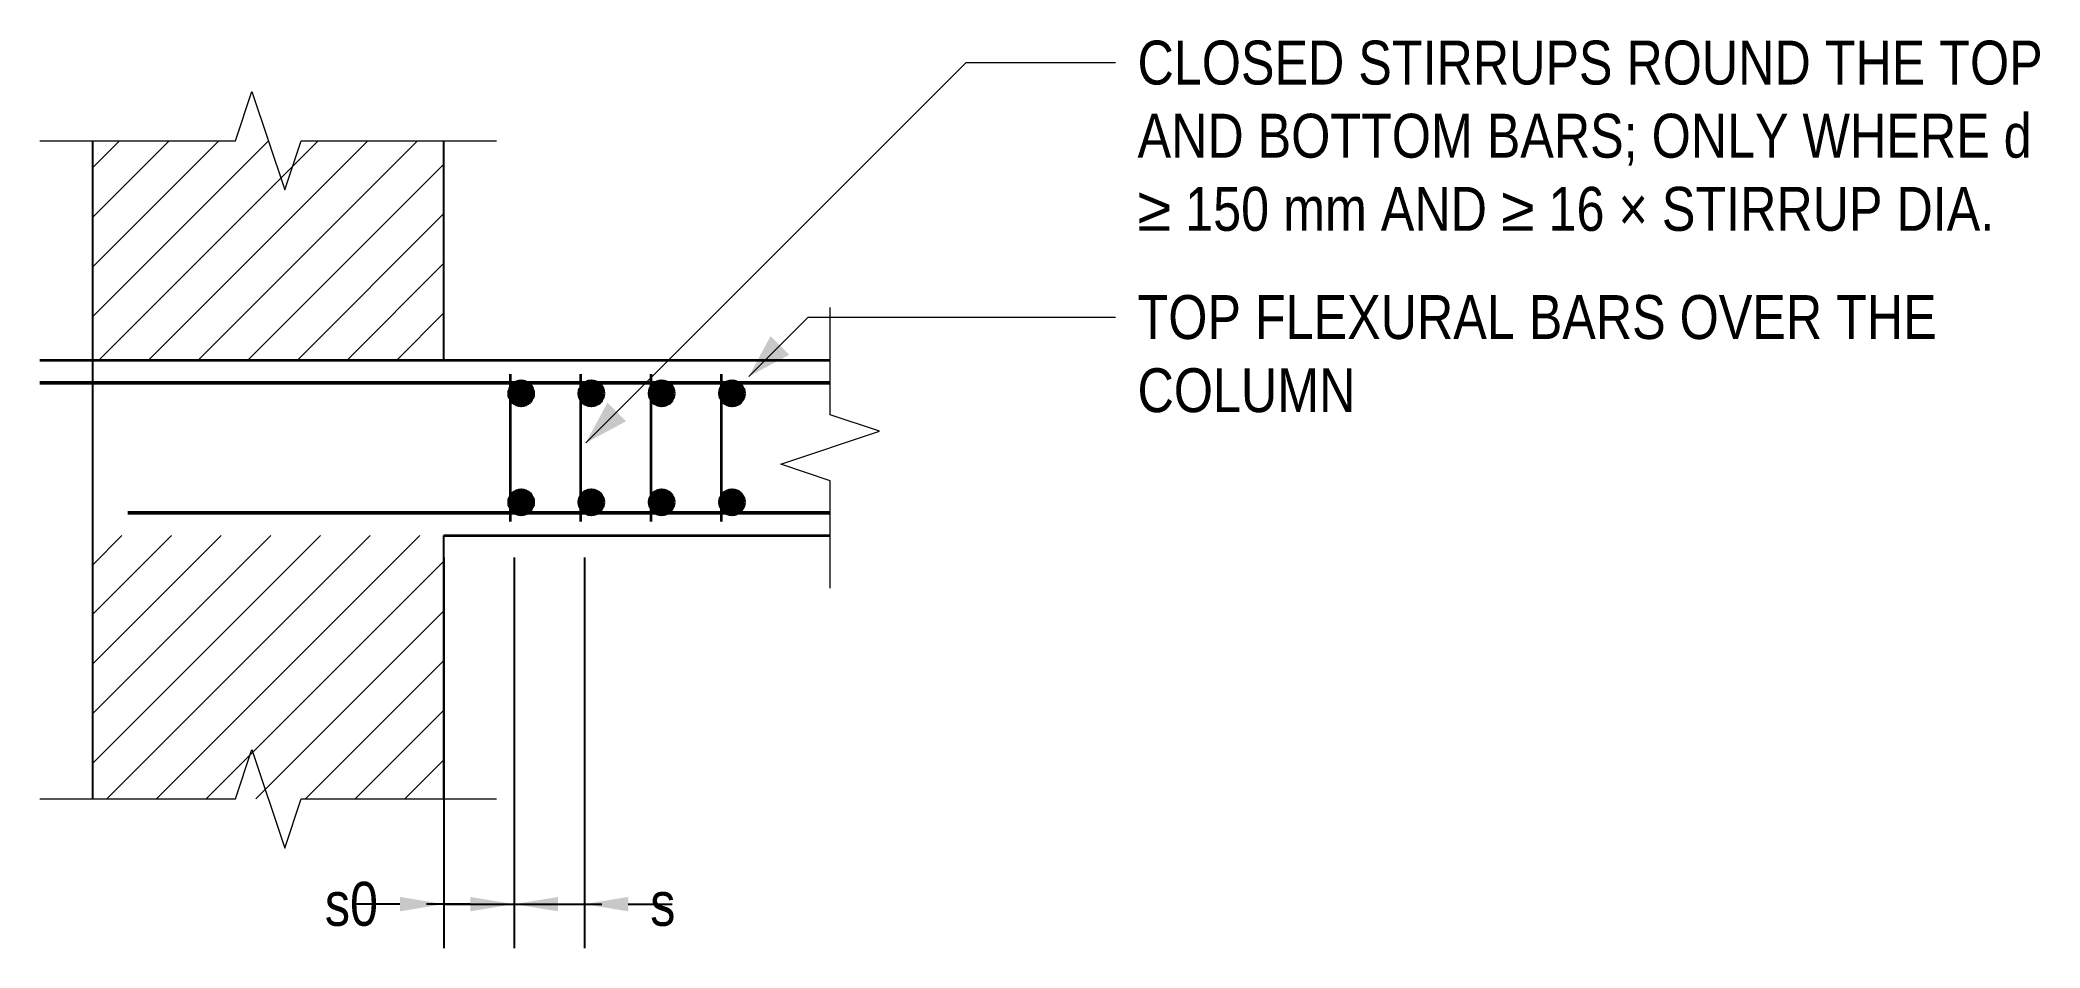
# Model space of a CAD drawing. Header units: millimetres. Extents: x 7740 to 10018, y -48470 to -47435.
import ezdxf

# ---------------------------------------------------------------- set-up
doc = ezdxf.new("R2010")
doc.units = ezdxf.units.MM
doc.header["$LTSCALE"] = 3.75
for name, color, linetype, lineweight in [('S-ANNO', 3, 'Continuous', 18), ('S-BREAK', 8, 'Continuous', 18), ('S-CONC', 4, 'Continuous', 35), ('S-CONC-VIS', 5, 'Continuous', 25), ('S-DIMS', 2, 'Continuous', 18), ('S-HATCH', 9, 'Continuous', 13), ('S-REBR', 1, 'Continuous', 50), ('S-REBR-SEC', 30, 'Continuous', 35), ('S-TEXT', 7, 'Continuous', 18)]:
    doc.layers.add(name, color=color, linetype=linetype, lineweight=lineweight)
doc.styles.add('AN', font='ARIALN_0.TTF')
doc.dimstyles.new('EIT-25', dxfattribs={"dimscale": 25, "dimtxt": 2, "dimasz": 2, "dimexe": 2, "dimexo": 1, "dimgap": 0.6, "dimtad": 1, "dimdec": 0, "dimtxsty": 'AN', "dimcen": 2.5, "dimclrd": 2, "dimclre": 8, "dimclrt": 7, "dimazin": 3, "dimtfac": 1, "dimtmove": 1, "dimatfit": 3, "dimlwd": -1, "dimlwe": -1, "dimarcsym": 0})

msp = doc.modelspace()

# ---------------------------------------------------------------- hatches: boundary and pattern name
at = {"layer": 'S-HATCH'}
h = msp.add_hatch(dxfattribs=at)
h.set_pattern_fill('ANSI31', color=256, scale=12.59843)
h.paths.add_polyline_path([(7800, -47800), (8200, -47800), (8200, -47550), (7800, -47550)])
h = msp.add_hatch(dxfattribs=at)
h.set_pattern_fill('ANSI31', color=256, scale=12.59843)
h.paths.add_polyline_path([(7800, -48300), (8200, -48300), (8200, -48000), (7800, -48000)])
at = {"layer": 'S-REBR'}
h = msp.add_hatch(color=256, dxfattribs=at)
h.dxf.hatch_style = 1
edge = h.paths.add_edge_path()
edge.add_arc((8288, -47838), 13.8, 0, 360)
h = msp.add_hatch(color=256, dxfattribs=at)
h.dxf.hatch_style = 1
edge = h.paths.add_edge_path()
edge.add_arc((8368, -47838), 13.8, 0, 360)
h = msp.add_hatch(color=256, dxfattribs=at)
h.dxf.hatch_style = 1
edge = h.paths.add_edge_path()
edge.add_arc((8448, -47838), 13.8, 0, 360)
h = msp.add_hatch(color=256, dxfattribs=at)
h.dxf.hatch_style = 1
edge = h.paths.add_edge_path()
edge.add_arc((8528, -47838), 13.8, 0, 360)
h = msp.add_hatch(color=256, dxfattribs=at)
h.dxf.hatch_style = 1
edge = h.paths.add_edge_path()
edge.add_arc((8288, -47962), 13.8, 0, 360)
h = msp.add_hatch(color=256, dxfattribs=at)
h.dxf.hatch_style = 1
edge = h.paths.add_edge_path()
edge.add_arc((8368, -47962), 13.8, 0, 360)
h = msp.add_hatch(color=256, dxfattribs=at)
h.dxf.hatch_style = 1
edge = h.paths.add_edge_path()
edge.add_arc((8448, -47962), 13.8, 0, 360)
h = msp.add_hatch(color=256, dxfattribs=at)
h.dxf.hatch_style = 1
edge = h.paths.add_edge_path()
edge.add_arc((8528, -47962), 13.8, 0, 360)

# ---------------------------------------------------------------- linework, layer by layer
at = {"layer": 'S-ANNO', "flags": 128}
for points in [[(8361.5, -47894.5), (8795, -47461), (8890, -47461), (8965, -47461)], [(8547.2, -47818.8), (8615, -47751), (8890, -47751), (8965, -47751)]]:
    msp.add_lwpolyline(points, dxfattribs=at)
at = {"layer": 'S-ANNO'}
for points in [[(8547.2, -47818.8), (8593.2, -47794), (8572, -47772.8)], [(8361.5, -47894.5), (8407.4, -47869.8), (8386.2, -47848.6)]]:
    msp.add_solid(points, dxfattribs=at)
at = {"layer": 'S-BREAK', "flags": 128}
for points in [[(7740, -47550), (7962.5, -47550), (7981.2, -47493.8), (8018.8, -47606.2), (8037.5, -47550), (8260, -47550)], [(8640, -48060), (8640, -47937.5), (8583.8, -47918.8), (8696.2, -47881.2), (8640, -47862.5), (8640, -47740)], [(7740, -48300), (7962.5, -48300), (7981.2, -48243.8), (8018.8, -48356.2), (8037.5, -48300), (8260, -48300)]]:
    msp.add_lwpolyline(points, dxfattribs=at)
at = {"layer": 'S-CONC'}
for p, q in [((7740, -47800), (8640, -47800)), ((8200, -48000), (8640, -48000))]:
    msp.add_line(p, q, dxfattribs=at)
at = {"layer": 'S-CONC-VIS'}
for p, q in [((7800, -47800), (7800, -47550)), ((7800, -48300), (7800, -47550)), ((8200, -47800), (8200, -47550)), ((8200, -48300), (8200, -48000)), ((7800, -48300), (7800, -48300))]:
    msp.add_line(p, q, dxfattribs=at)
at = {"layer": 'S-REBR', "flags": 128}
for points in [[(7740, -47826), (8640, -47826)], [(7840, -47974), (8640, -47974)]]:
    msp.add_lwpolyline(points, dxfattribs=at)
at = {"layer": 'S-REBR'}
for centre in [(8288, -47838), (8368, -47838), (8448, -47838), (8528, -47838), (8288, -47962), (8368, -47962), (8448, -47962), (8528, -47962)]:
    msp.add_circle(centre, 13.8, dxfattribs=at)
at = {"layer": 'S-REBR-SEC', "flags": 128}
for points in [[(8276, -47984), (8276, -47816)], [(8356, -47984), (8356, -47816)], [(8436, -47984), (8436, -47816)], [(8516, -47984), (8516, -47816)]]:
    msp.add_lwpolyline(points, dxfattribs=at)

# ---------------------------------------------------------------- texts
at = {"layer": 'S-TEXT', "char_height": 50, "attachment_point": 1, "style": 'AN'}
for s, insert, width in [('CLOSED STIRRUPS ROUND THE TOP\\PAND BOTTOM BARS; ONLY WHERE d\\P≥ 150 mm AND ≥ 16 × STIRRUP DIA.', (8990, -47436), 1084.707), ('TOP FLEXURAL BARS OVER THE\\PCOLUMN', (8990, -47726), 959.141)]:
    msp.add_mtext(s, dxfattribs=dict(at, insert=insert, width=width))

# ---------------------------------------------------------------- dimensions: what is measured, and where the dimension line sits
at = {"layer": 'S-DIMS'}
for base, p1, p2, location, text in [((8200, -48420), (8200, -48000), (8280, -48000), (8094.7, -48420), 's0'), ((8280, -48420), (8280, -48000), (8360, -48000), (8449.3, -48420), 's')]:
    msp.add_linear_dim(base=base, p1=p1, p2=p2, location=location, text=text, dimstyle='EIT-25', override={"dimtmove": 2}, dxfattribs=at).render()

doc.saveas('drawing.dxf')
